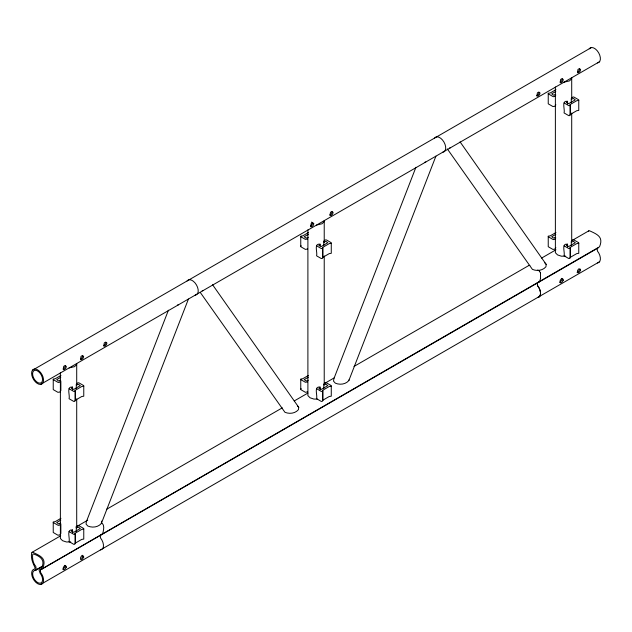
<?xml version="1.0" encoding="UTF-8"?>
<svg xmlns="http://www.w3.org/2000/svg" width="632" height="632" viewBox="0 0 632 632"><rect width="100%" height="100%" fill="white"/><g stroke="black" fill="none" stroke-linecap="round" stroke-linejoin="round"><path stroke-width="0.95" d="M579.615 269.572L578.438 271.476L577.04 272.281M168.428 310.193L86.355 521.724L86.063 524.086L87.856 526.053C92.304 527.973 98.142 527.301 101.357 523.454L101.649 521.084M212.47 285.166L212.589 284.763L298.723 407.308L298.43 409.67C295.215 413.518 289.377 414.189 284.929 412.269L200.399 292.608M415.911 167.306L333.838 378.837L333.546 381.199L335.339 383.166C339.787 385.086 345.633 384.414 348.848 380.567L348.927 379.903M459.954 142.279L460.08 141.884L546.214 264.421L545.922 266.791C542.706 270.638 536.86 271.31 532.413 269.382L447.322 148.915M72.554 387.1L71.337 388.317L73.739 389.415L80.296 385.631L78.392 384.248L76.717 384.928C75.034 384.651 78.02 382.012 79.071 382.921L83.764 385.631L83.764 396.209L81.781 396.493L75.224 400.277L74.726 401.423L73.739 401.423L69.046 398.713C70.247 395.427 65.965 386.026 72.554 387.1L72.554 389.826M72.554 529.987L71.337 531.204L73.739 532.302L80.296 528.518L78.392 527.135L76.717 527.815C75.034 527.538 78.02 524.9 79.071 525.808L83.764 528.518L83.764 539.096L81.781 539.38L75.224 543.164L74.726 544.31L73.739 544.31L69.046 541.6C70.247 538.314 65.965 528.913 72.554 529.987L72.554 532.713M320.068 244.197L318.852 245.421L321.253 246.52L327.81 242.735L325.899 241.345L324.232 242.024C322.549 241.748 325.527 239.109 326.578 240.026L331.271 242.735L331.271 253.306L329.296 253.59L322.731 257.374L322.241 258.52L321.253 258.52L316.561 255.81C317.762 252.531 313.48 243.13 320.068 244.197L320.068 246.014M320.068 387.084L318.852 388.309L321.253 389.407L327.81 385.623L325.899 384.232L324.232 384.912C322.549 384.635 325.527 381.997 326.578 382.913L331.271 385.623L331.271 396.193L329.296 396.477L322.731 400.261L322.241 401.407L321.253 401.407L316.561 398.697C317.762 395.419 313.48 386.018 320.068 387.084L320.068 389.818M567.56 101.31L566.335 102.534L568.737 103.632L575.294 99.848L573.39 98.458L571.723 99.137C570.032 98.861 573.019 96.222 574.069 97.138L578.762 99.848L578.762 110.418L576.779 110.703L570.222 114.495L569.724 115.632L568.737 115.632L564.044 112.923C565.245 109.644 560.963 100.243 567.56 101.31L567.56 104.043M567.56 244.197L566.335 245.421L568.737 246.52L575.294 242.735L573.39 241.345L571.723 242.024C570.032 241.748 573.019 239.109 574.069 240.026L578.762 242.735L578.762 253.306L576.779 253.59L570.222 257.382L569.724 258.52L568.737 258.52L564.044 255.81C565.245 252.531 560.963 243.13 567.56 244.197L567.56 246.93M35.131 570.356L35.811 570.238L36.135 568.539L35.811 566.454C33.077 563.223 32.24 558.933 32.635 554.793L33.03 554.051L33.875 554.082C40.345 556.421 45.362 560.197 41.775 567.41L39.437 568.547L39.105 570.254L40.116 573.232A7.055 4.069 60 0 1 41.443 582.688A7.055 4.069 60 0 1 33.804 578.28A7.055 4.069 60 0 1 35.131 570.356L41.878 566.462M83.764 386.199L81.781 386.492L75.224 390.276L74.726 391.421L73.739 391.421L69.046 388.712M83.764 529.087L81.781 529.379L75.224 533.163L74.726 534.309L73.739 534.309L69.046 531.599M331.271 243.304L329.296 243.589L322.731 247.373L322.241 248.518L321.253 248.518L316.561 245.808M331.271 386.192L329.296 386.476L322.731 390.26L322.241 391.406L321.253 391.406L316.561 388.696M578.762 100.417L576.779 100.701L570.222 104.493L569.724 105.631L568.737 105.631L564.044 102.921M578.762 243.304L576.779 243.589L570.222 247.381L569.724 248.518L568.737 248.518L564.044 245.808M571.968 240.555L588.842 230.814L589.688 230.846C597.935 234.583 603.505 237.142 599.547 246.796L40.377 569.835L40.614 572.529A8.453 4.882 60 0 1 42.202 583.857A8.453 4.882 60 0 1 33.046 578.572A8.453 4.882 60 0 1 34.634 569.077L35.147 567.963C33.006 563.325 30.628 558.506 31.647 553.079L32.035 552.336L60.719 535.778M540.51 278.514L539.704 281.398L537.287 282.891L537.516 285.585A8.453 4.882 60 0 1 537.516 297.546M537.334 282.923L537.563 285.617A8.453 4.882 60 0 1 537.563 297.569M597.177 248.313L597.414 251.007A8.453 4.882 60 0 1 597.414 262.967M101.357 523.454L188.423 299.047M348.848 380.567L435.914 156.159M588.447 231.565L588.842 230.814M555.852 104.754L554.975 106.215L552.929 106.539L548.236 103.83L548.236 93.252L550.219 92.967L555.955 89.657M555.852 247.641L554.975 249.103L552.929 249.427L548.236 246.717L548.236 236.139L550.219 235.855L555.955 232.544M81.536 558.451L82.737 556.808L82.239 555.267M76.709 364.474L74.521 366.663L69.117 367.927M324.224 221.579L322.036 223.768L316.632 225.032M571.707 78.692L569.519 80.88L564.123 82.144M63.405 368.962L64.867 367.587L65.365 365.889M80.73 358.96L82.192 357.586L82.689 355.887M103.988 345.53L105.457 344.156L105.955 342.457M310.881 226.082L312.856 223.538L311.647 222.053M330.173 214.943L331.634 213.569L332.132 211.87M537.097 95.479L538.559 94.105L539.057 92.406M560.355 82.049L561.824 80.675L562.322 78.976M577.68 72.048L579.149 70.673L579.647 68.967M307.658 238.951L305.446 239.417L300.753 236.708M307.658 248.953L305.446 249.419L300.753 246.709L300.753 236.139L302.728 235.855L308.471 232.537M307.658 381.839L305.446 382.305L300.753 379.595M307.658 391.84L305.446 392.306L300.753 389.596L300.753 379.026L302.728 378.742L308.471 375.424M40.377 569.835L42.747 568.318C46.705 558.656 41.135 556.097 32.88 552.368L32.035 552.336M538.377 282.433L539.657 281.374M32.398 370.273L591.433 47.519M40.567 384.414A8.453 4.882 60 0 0 40.567 372.461A8.453 4.882 60 0 0 31.6 373.259A8.453 4.882 60 0 0 40.567 384.414L599.602 61.66M60.956 375.44L55.221 378.75L53.238 379.042L53.238 389.612L57.931 392.322L59.969 391.998L60.854 390.537L60.854 381.444M60.806 377.241L56.706 379.611L58.61 380.993L60.277 380.314C61.968 380.59 58.981 383.229 57.931 382.32L53.238 379.611M308.313 234.346L304.213 236.708L306.125 238.098L308.234 237.395M555.804 91.458L551.704 93.828L553.608 95.211L555.283 94.531C556.966 94.808 553.98 97.447 552.929 96.53L548.236 93.828M300.753 246.14L301.243 245.856M60.956 518.327L55.221 521.637L53.238 521.929L53.238 532.5L57.931 535.209L59.969 534.893L60.854 533.424L60.854 524.331M60.806 520.128L56.706 522.498L58.61 523.881L60.277 523.201C61.968 523.478 58.981 526.116 57.931 525.208L53.238 522.498M308.313 377.233L304.213 379.595L306.125 380.985L308.234 380.282M555.804 234.346L551.704 236.716L553.608 238.098L555.283 237.419C556.966 237.695 553.98 240.334 552.929 239.417L548.236 236.716M300.753 389.028L301.243 388.743M75.903 527.009L87.714 520.191M106.445 509.376L282.291 407.853M294.243 400.949L307.903 393.065M324.974 383.205L334.36 377.786M353.999 366.449L528.992 265.416M541.6 258.085L555.939 249.806M35.811 570.238L42.557 566.343M41.467 569.377L598.275 247.855M62.805 569.227L65.365 566.825L64.883 565.332M559.683 282.338L562.322 279.865L561.824 278.333M40.614 584.482L599.602 261.703M424.878 162.203L425.778 162.013M177.395 305.09L178.295 304.901M449.684 147.88L450.466 147.762M202.193 290.767L202.975 290.649M565.735 256.181L561.358 256.181L557.566 254.917L555.378 252.729L555.378 86.979M317.375 399.068L313.867 399.068L310.083 397.805L307.895 395.616L307.895 229.866M70.737 541.964L66.36 541.964L62.568 540.7L60.38 538.511L60.38 372.769M528.944 265.393L529.837 265.456M537.69 269.99L539.317 270.93M544.421 262.454L546.214 264.421M297.53 405.997L298.723 407.308M539.27 270.899L540.55 273.071M102.25 523.264C104.778 525.982 103.522 530.517 102.637 533.74L100.267 535.257L100.504 537.951A8.453 4.882 60 0 1 100.504 549.903M571.707 77.76L571.707 98.355M571.707 113.104L571.707 240.926M571.281 99.161L571.281 102.803M571.281 242.048L571.281 245.69M570.348 104.88L570.348 114.882M570.348 247.768L570.348 257.769M570.143 104.707L570.143 114.716M570.143 247.594L570.143 257.603M540.51 273.048L540.55 278.546M324.224 220.647L324.224 242.222M324.224 255.992L324.224 384.801M323.789 242.048L323.789 245.69M323.789 384.935L323.789 388.577M322.865 247.76L322.865 257.769M322.865 390.647L322.865 400.656M322.66 247.594L322.66 257.595M322.66 390.481L322.66 400.483M76.709 363.542L76.709 385.125M76.709 398.895L76.709 527.696M76.282 384.951L76.282 388.585M76.282 527.838L76.282 531.472M75.35 390.663L75.35 400.664M75.35 533.55L75.35 543.552M75.145 390.497L75.145 400.498M75.145 533.384L75.145 543.386M434.571 138.084A8.453 4.882 60 0 1 443.972 142.082A8.453 4.882 60 0 1 442.732 152.225M589.245 48.782A8.453 4.882 60 0 1 598.646 52.78A8.453 4.882 60 0 1 597.414 62.924M187.08 280.971A8.453 4.882 60 0 1 196.481 284.969A8.453 4.882 60 0 1 195.249 295.112M63.303 368.756L63.263 369.657L64.393 369.53L65.854 368.164L66.352 366.457L65.159 365.501L63.721 366.331L63.303 368.756M66.368 567.086L65.191 568.99L63.793 569.795L63.216 569.203L63.358 567.354L64.448 565.837L65.87 565.901L66.368 567.086M80.627 358.755L80.588 359.655L81.718 359.529L83.179 358.154L83.677 356.456L82.484 355.5L81.038 356.33L80.627 358.755M83.74 557.053L82.523 559.02L81.086 559.849L80.493 559.241L80.635 557.337L81.765 555.773L83.227 555.836L83.74 557.053M103.893 345.325L103.853 346.225L104.983 346.099L106.445 344.724L106.942 343.026L105.742 342.07L104.304 342.9L103.893 345.325M310.786 225.877L310.747 226.777L311.876 226.651L313.338 225.276L313.835 223.578L312.635 222.622L311.197 223.452L310.786 225.877M330.07 214.746L330.03 215.638L331.16 215.512L332.622 214.145L333.119 212.439L331.926 211.483L330.489 212.32L330.07 214.746M536.995 95.274L536.955 96.175L538.085 96.048L539.546 94.674L540.044 92.975L538.851 92.019L537.405 92.849L536.995 95.274M560.26 81.844L560.221 82.745L561.35 82.618L562.812 81.244L563.309 79.545L562.109 78.589L560.671 79.419L560.26 81.844M563.325 280.118L562.109 282.085L560.671 282.915L560.078 282.307L560.221 280.395L561.35 278.831L562.812 278.902L563.325 280.118M577.585 71.843L577.545 72.743L578.675 72.617L580.137 71.242L580.634 69.544L579.433 68.588L577.996 69.417L577.585 71.843M580.603 270.141L579.426 272.044L578.027 272.85L577.451 272.266L577.593 270.417L578.683 268.892L580.105 268.963L580.603 270.141M32.587 373.836A7.055 4.069 60 0 0 40.069 383.142A7.055 4.069 60 0 0 40.069 373.164A7.055 4.069 60 0 0 32.587 373.836"/></g></svg>
